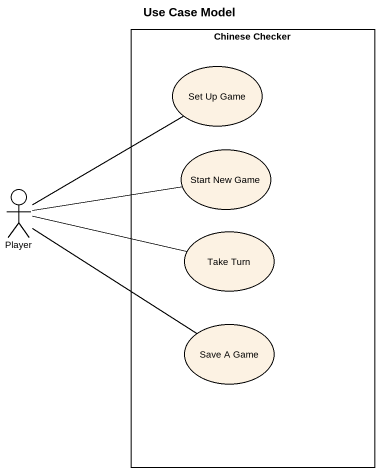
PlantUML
@startuml
title Use Case Model
rectangle "Chinese Checker" as Chinese_Checker {
  usecase "Set Up Game" as Set_Up_Game
  usecase "Start New Game" as Start_New_Game
  usecase "Take Turn" as Take_Turn
  usecase "Save A Game" as Save_A_Game
}
actor Player
Player -up- Set_Up_Game
Player -right- Start_New_Game
Player -right- Take_Turn
Player -- Save_A_Game
@enduml
